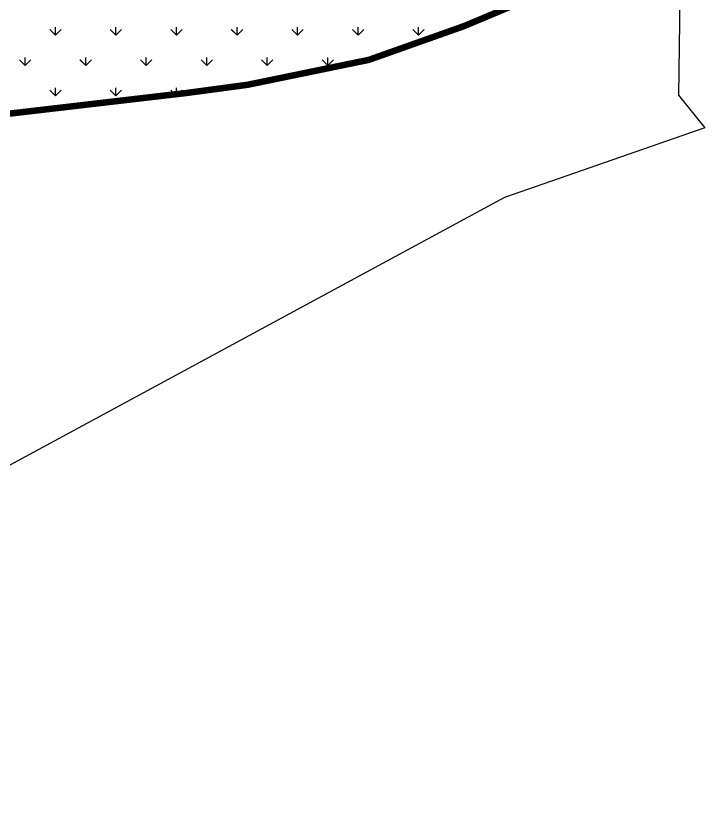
# Model space of a CAD drawing. Header units: metres. Extents: x 321121 to 325188, y 1822391 to 1826704.
# Drawn here: x 324218.4 to 324540.2, y 1825566.3 to 1825942.5 of the extents above; entities that cross this region are included whole.
import ezdxf

# ---------------------------------------------------------------- set-up
doc = ezdxf.new("R2010")
doc.units = ezdxf.units.M
doc.layers.add('MANGROOVES', color=112, linetype='Continuous')

msp = doc.modelspace()

# ---------------------------------------------------------------- hatches: boundary and pattern name
at = {"layer": 'MANGROOVES'}
h = msp.add_hatch(dxfattribs=at)
h.set_pattern_fill('GRASS', color=256, scale=20)
h.set_pattern_definition([(90, (0, 0), (-14.14213562, 14.14213562), [3.75, -24.53427126]), (45, (0, 0), (-14.14213562, 14.14213562), [3.75, -16.25]), (135, (0, 0), (-14.14213562, -14.14213562), [3.75, -16.25])])
h.paths.add_polyline_path([(324164.68, 1826337.63), (324163.14, 1826345.74), (323990.69, 1826660.75), (323982.17, 1826655.18), (323962.01, 1826655.34), (323953.92, 1826651.38), (323941.76, 1826643.42), (323929.6, 1826635.45), (323913.41, 1826627.53), (323881.08, 1826613.48), (323852.04, 1826595.6), (323817.43, 1826565.18), (323810.62, 1826542.95), (323810.94, 1826509.82), (323819.86, 1826494.69), (323911.09, 1826438.84), (323997.89, 1826367.66), (324087.19, 1826309.09), (324236.31, 1826171.45), (324357.92, 1826083.71), (324431.06, 1826027.9), (324434.06, 1826018.89), (324416.03, 1826011.95), (324389.9, 1825999.41), (324358.82, 1825982.27), (324255.19, 1825971.03), (324209.12, 1825964.15), (324132.2, 1825961.77), (324100.04, 1825952.96), (324087.82, 1825939.75), (324060.14, 1825917.24), (324072.66, 1825904.51), (324072.63, 1825900.48), (324072.59, 1825896.45), (324072.56, 1825892.41), (324072.53, 1825888.38), (324064.4, 1825880.39), (324052.27, 1825876.46), (324056.23, 1825868.36), (324064.33, 1825872.32), (324084.58, 1825884.25), (324092.68, 1825888.22), (324100.81, 1825896.21), (324104.87, 1825900.21), (324108.94, 1825904.21), (324112.97, 1825904.17), (324113, 1825908.21), (324117.03, 1825908.17), (324121.06, 1825908.14), (324125.09, 1825908.1), (324129.09, 1825904.04), (324129.06, 1825900.01), (324129.02, 1825895.98), (324133.06, 1825895.94), (324133.02, 1825891.91), (324137.05, 1825891.88), (324141.08, 1825891.84), (324145.11, 1825891.81), (324149.15, 1825891.78), (324153.21, 1825895.77), (324157.24, 1825895.74), (324161.27, 1825895.71), (324165.3, 1825895.67), (324169.33, 1825895.64), (324181.39, 1825891.51), (324197.55, 1825895.41), (324201.58, 1825895.37), (324298.42, 1825906.66), (324326.67, 1825910.46), (324383.2, 1825922.08), (324427.68, 1825937.84), (324484.31, 1825961.56), (324528.74, 1825979.83), (324529.27, 1826027.9), (324454.54, 1826111.39), (324261.55, 1826224.45)])

# ---------------------------------------------------------------- linework, layer by layer
at = {"color": 3}
for p, q in [((324529.27, 1826027.9), (324527.93, 1825905.52)), ((324527.93, 1825905.52), (324540.22, 1825890.34)), ((324540.22, 1825890.34), (324446.58, 1825857.81)), ((324446.58, 1825857.81), (323907.19, 1825566.26))]:
    msp.add_line(p, q, dxfattribs=at)
at = {"layer": 'MANGROOVES', "linetype": 'Continuous'}
for p, q in [((324236.74, 1825933.56), (324236.74, 1825937.31)), ((324265.03, 1825933.56), (324265.03, 1825937.31)), ((324293.31, 1825933.56), (324293.31, 1825937.31)), ((324321.6, 1825933.56), (324321.6, 1825937.31)), ((324349.88, 1825933.56), (324349.88, 1825937.31)), ((324378.16, 1825933.56), (324378.16, 1825937.31)), ((324406.45, 1825933.56), (324406.45, 1825937.31)), ((324236.74, 1825933.56), (324234.09, 1825936.21)), ((324236.74, 1825933.56), (324239.4, 1825936.21)), ((324265.03, 1825933.56), (324262.38, 1825936.21)), ((324265.03, 1825933.56), (324267.68, 1825936.21)), ((324293.31, 1825933.56), (324290.66, 1825936.21)), ((324293.31, 1825933.56), (324295.96, 1825936.21)), ((324321.6, 1825933.56), (324318.94, 1825936.21)), ((324321.6, 1825933.56), (324324.25, 1825936.21)), ((324349.88, 1825933.56), (324347.23, 1825936.21)), ((324349.88, 1825933.56), (324352.53, 1825936.21)), ((324378.16, 1825933.56), (324375.51, 1825936.21)), ((324378.16, 1825933.56), (324380.82, 1825936.21)), ((324406.45, 1825933.56), (324403.8, 1825936.21)), ((324406.45, 1825933.56), (324409.1, 1825936.21)), ((324222.6, 1825919.41), (324219.95, 1825922.07)), ((324222.6, 1825919.42), (324222.6, 1825923.17)), ((324222.6, 1825919.41), (324225.25, 1825922.07)), ((324250.89, 1825919.41), (324248.23, 1825922.07)), ((324250.89, 1825919.42), (324250.89, 1825923.17)), ((324250.89, 1825919.41), (324253.54, 1825922.07)), ((324279.17, 1825919.41), (324276.52, 1825922.07)), ((324279.17, 1825919.42), (324279.17, 1825923.17)), ((324279.17, 1825919.41), (324281.82, 1825922.07)), ((324307.45, 1825919.41), (324304.8, 1825922.07)), ((324307.45, 1825919.42), (324307.45, 1825923.17)), ((324307.45, 1825919.41), (324310.11, 1825922.07)), ((324335.74, 1825919.41), (324333.09, 1825922.07)), ((324335.74, 1825919.42), (324335.74, 1825923.17)), ((324335.74, 1825919.41), (324338.39, 1825922.07)), ((324364.02, 1825919.41), (324361.37, 1825922.07)), ((324364.02, 1825919.42), (324364.02, 1825923.17)), ((324364.02, 1825919.41), (324366.67, 1825922.07)), ((324236.74, 1825905.27), (324234.09, 1825907.92)), ((324236.74, 1825905.27), (324236.74, 1825909.02)), ((324236.74, 1825905.27), (324239.4, 1825907.92)), ((324265.03, 1825905.27), (324262.38, 1825907.92)), ((324265.03, 1825905.27), (324265.03, 1825909.02)), ((324265.03, 1825905.27), (324267.68, 1825907.92)), ((324292.6, 1825905.98), (324290.66, 1825907.92)), ((324293.31, 1825906.06), (324293.31, 1825909.02)), ((324294.21, 1825906.17), (324295.96, 1825907.92))]:
    msp.add_line(p, q, dxfattribs=at)
at = {"layer": 'MANGROOVES', "const_width": 3.02, "flags": 128}
msp.add_lwpolyline([(324201.58, 1825895.37), (324298.42, 1825906.66), (324326.67, 1825910.46), (324383.2, 1825922.08), (324427.68, 1825937.84), (324484.31, 1825961.56)], dxfattribs=at)

doc.saveas('drawing.dxf')
